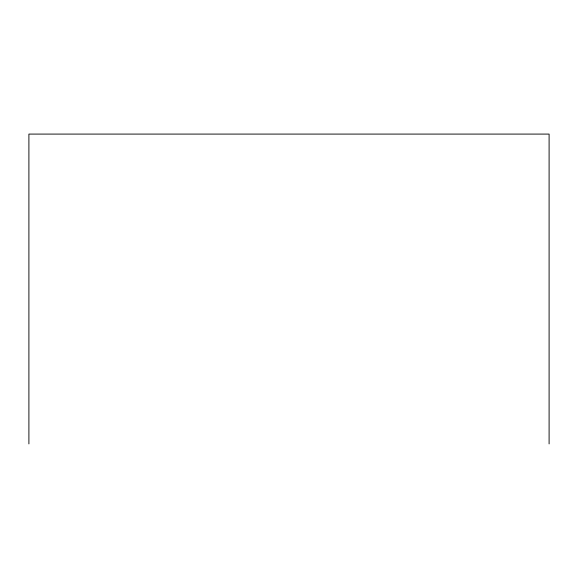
<?xml version="1.0" encoding="UTF-8"?>
<svg xmlns="http://www.w3.org/2000/svg" width="578" height="578" viewBox="0 0 578 578"><rect width="100%" height="100%" fill="white"/><g stroke="black" fill="none" stroke-linecap="round" stroke-linejoin="round"><path stroke-width="0.87" d="M549.1 443.911L549.1 134.089L28.9 134.089L28.9 443.911"/></g></svg>
